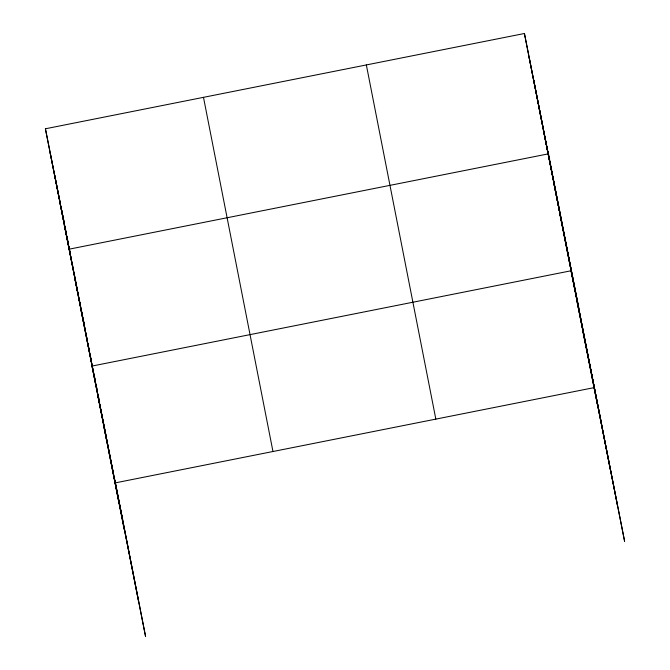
<?xml version="1.0" encoding="UTF-8"?>
<svg xmlns="http://www.w3.org/2000/svg" width="670" height="670" viewBox="0 0 670 670"><rect width="100%" height="100%" fill="white"/><g stroke="black" fill="none" stroke-linecap="round" stroke-linejoin="round"><path stroke-width="1" d="M115.332 482.35L145.574 636.5L45.409 128.782L524.426 33.5L624.591 541.218L524.426 33.5M69.035 249.198L548.052 153.916M114.897 482.953L593.905 387.67M529.149 57.587L543.144 128.054M538.596 105.751L547.867 152.14M543.32 129.829L578.729 307.471M553.78 183.136L563.051 229.525M559.509 212.357L574.517 287.958M601.66 424.345L570.974 270.789L91.966 366.071L108.297 447.828L106.522 438.758M576.711 300.009L585.974 346.398M582.439 329.23L597.439 404.831M45.409 128.782L60.535 204.467M60.937 206.494L63.977 221.669L61.749 210.531M64.982 226.728L65.995 231.786M67.008 236.845L68.013 241.912M69.027 246.97L70.04 252.021M71.045 257.071L71.447 259.097M50.141 152.869L63.926 222.331L59.404 199.25M59.588 201.034L68.859 247.423M64.312 225.12L78.105 294.574L73.583 271.501M85.777 332.973L87.393 341.072M87.795 343.099L89.42 351.189M90.425 356.256L91.438 361.314M94.47 376.481L94.872 378.5M96.488 386.582L96.89 388.608M98.507 396.69L98.909 398.709M74.772 278.418L84.035 324.808M80.501 307.639L95.5 383.24M110.123 456.932L108.498 448.833L112.845 471.002M110.525 458.958L112.141 467.057M112.543 469.075L112.954 471.102M114.57 479.201L122.644 519.627M97.694 395.292L106.765 440.667L78.306 295.587L85.375 330.947L81.037 308.183M103.431 424.512L118.431 500.113M548.043 151.688L617.522 505.85M533.697 79.889L610.244 469.419M366.348 64.94L435.835 419.11M203.487 97.343L272.966 451.505M77.075 287.355L77.477 289.356M83.775 321.466L84.169 323.476M64.303 223.579L65.291 228.596M65.685 230.606L67.26 238.629M67.653 240.639L71.983 262.715M72.377 264.03L73.951 272.749M74.345 274.064L78.675 296.835M79.068 298.15L80.643 306.868M85.76 332.261L87.351 341.022M87.745 343.04L92.091 365.209M92.485 367.219L96.832 389.387M97.033 390.392L98.808 399.462M99.177 400.635L99.57 402.653M99.796 404.504L106.287 436.907M113.238 473.012L138.506 601.132M54.68 175.172L59.211 198.253M64.127 223.336L73.382 270.496M106.966 441.681L124.159 529.333"/></g></svg>
